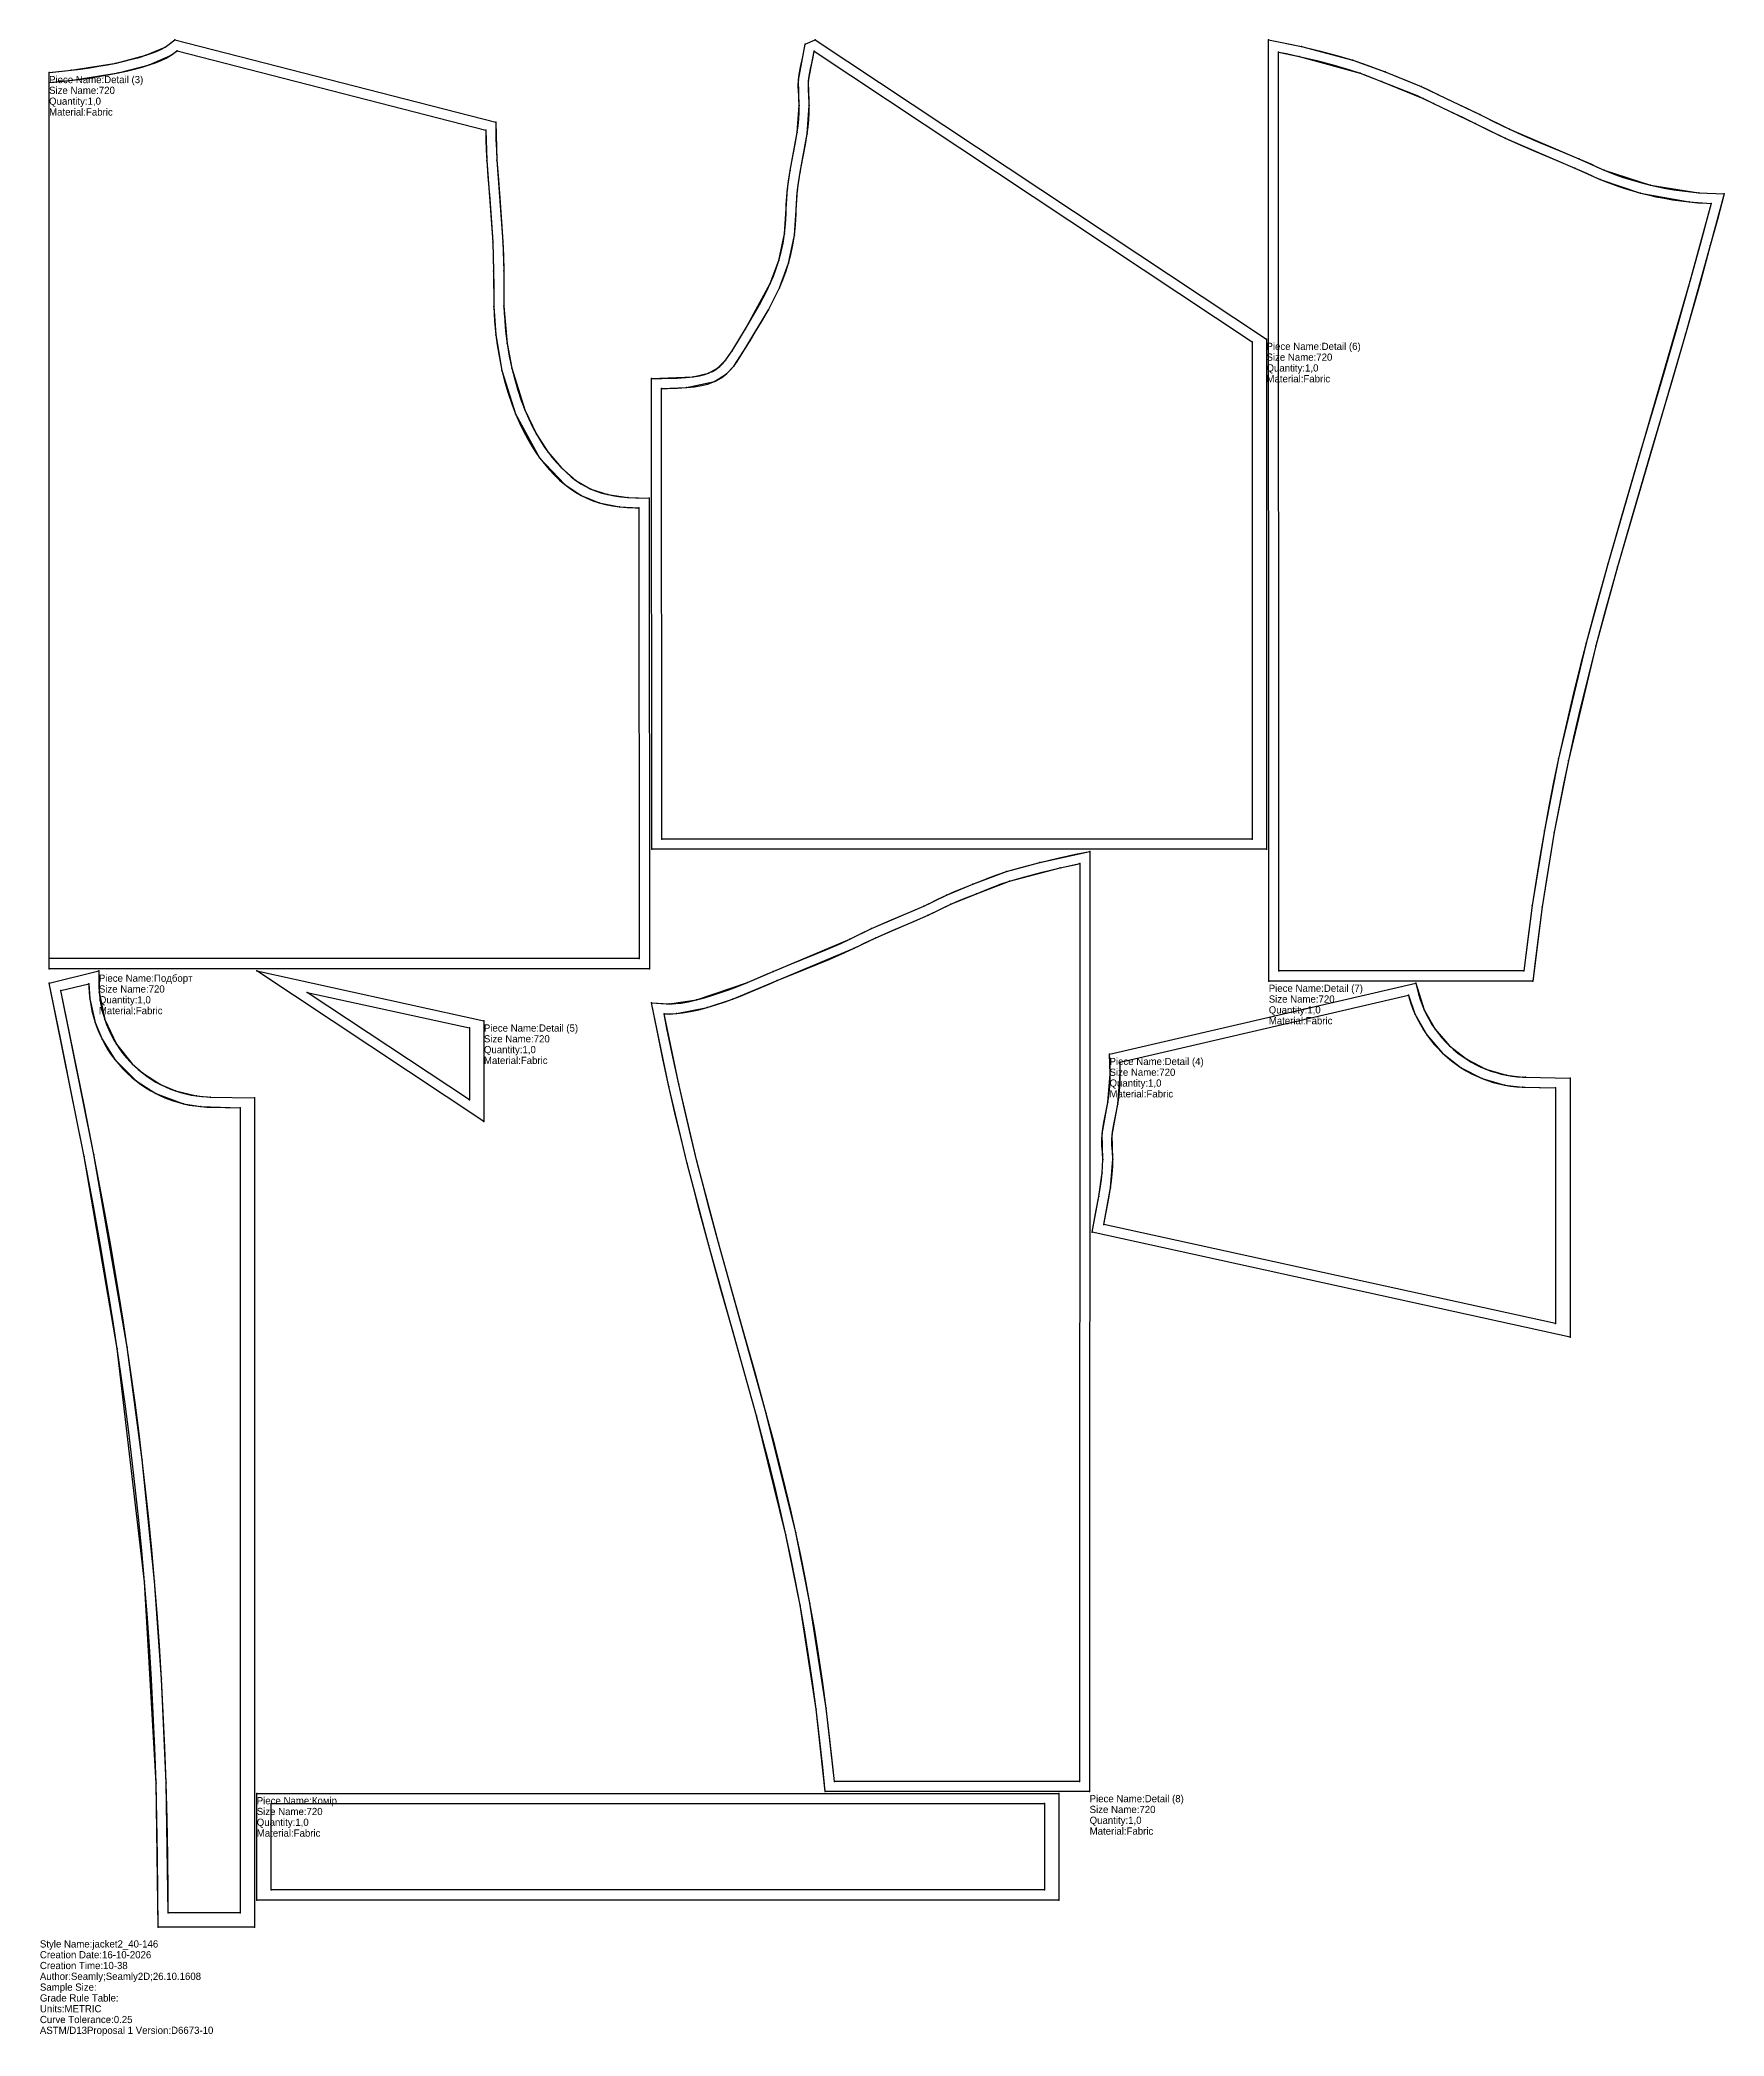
# Model space of a CAD drawing. Extents: x 0 to 1169, y -69 to 1317.
import ezdxf

# ---------------------------------------------------------------- set-up
doc = ezdxf.new("R2010")
doc.units = 0

# ---------------------------------------------------------------- blocks, each defined once
blk = doc.blocks.new('piece-201_s720_M')
at = {"layer": '1'}
blk.add_lwpolyline([(40.93, 670.72), (41.21, 655.99), (44.98, 637.11), (53.17, 619.79), (64.05, 606.19), (71.14, 599.9), (83.77, 591.81), (94.1, 587.41), (108.68, 583.91), (118.16, 583.15), (149, 582.54), (149, 6.56), (82.02, 6.56), (80.61, 106.68), (72.63, 246.36), (53.67, 408.49), (30.67, 541.84), (6.35, 662.33)], close=True, dxfattribs=at)
at = {"layer": '14'}
blk.add_lwpolyline([(34, 661.83), (34.65, 651.27), (38.33, 634.92), (43.13, 623.33), (52.09, 609.17), (66.82, 594.39), (80.58, 585.58), (99.66, 578.51), (111.79, 576.5), (139, 575.74), (139, 16.57), (89, 16.57), (87.61, 106.9), (84.41, 179.11), (79.6, 246.94), (71.07, 331.28), (60.59, 409.52), (37.54, 543.16), (14.57, 657.12)], close=True, dxfattribs=at)
at = {"layer": '2'}
for p in [(40.93, 670.72), (6.35, 662.33), (14.57, 657.12), (34, 661.83), (149, 582.54), (139, 575.74), (89, 16.57), (139, 16.57), (82.02, 6.56), (149, 6.56)]:
    blk.add_point(p, dxfattribs=at)
at = {"layer": '3'}
for p in [(41.21, 655.99), (34.65, 651.27), (38.33, 634.92), (44.98, 637.11), (43.13, 623.33), (53.17, 619.79), (52.09, 609.17), (64.05, 606.19), (71.14, 599.9), (66.82, 594.39), (80.58, 585.58), (83.77, 591.81), (94.1, 587.41), (108.68, 583.91), (118.16, 583.15), (99.66, 578.51), (111.79, 576.5), (30.67, 541.84), (37.54, 543.16), (53.67, 408.49), (60.59, 409.52), (71.07, 331.28), (72.63, 246.36), (79.6, 246.94), (84.41, 179.11), (80.61, 106.68), (87.61, 106.9)]:
    blk.add_point(p, dxfattribs=at)
at = {"layer": '84'}
blk.add_lwpolyline([(40.93, 670.72), (41.02, 659.91), (41.21, 655.99), (41.6, 652.13), (42.17, 648.31), (42.92, 644.52), (43.86, 640.79), (44.98, 637.11), (46.28, 633.5), (47.74, 629.95), (49.38, 626.48), (51.19, 623.09), (53.17, 619.79), (55.31, 616.58), (57.61, 613.47), (60.07, 610.47), (62.7, 607.56), (64.05, 606.19), (65.39, 604.87), (68.22, 602.3), (71.14, 599.9), (74.16, 597.65), (77.27, 595.55), (80.48, 593.6), (83.77, 591.81), (87.14, 590.18), (90.59, 588.71), (94.1, 587.41), (97.67, 586.28), (101.29, 585.31), (104.97, 584.52), (108.68, 583.91), (112.44, 583.47), (116.25, 583.21), (118.16, 583.15), (149, 582.54), (149, 6.56), (82.02, 6.56), (81.98, 29.87), (81.74, 56.04), (81.28, 81.63), (80.61, 106.68), (79.74, 131.2), (78.68, 155.2), (77.42, 178.71), (75.99, 201.72), (74.39, 224.27), (72.63, 246.36), (70.71, 268), (68.65, 289.23), (66.45, 310.04), (64.12, 330.46), (61.67, 350.5), (59.1, 370.18), (56.43, 389.5), (53.67, 408.49), (50.81, 427.16), (47.88, 445.53), (44.87, 463.61), (41.8, 481.42), (37.1, 507.68), (30.67, 541.84), (24.12, 575.18), (14.23, 623.98), (6.35, 662.33)], close=True, dxfattribs=at)
at = {"layer": '87'}
blk.add_lwpolyline([(34, 661.83), (34.02, 659.71), (34.23, 655.47), (34.65, 651.27), (35.27, 647.1), (36.09, 642.98), (37.12, 638.92), (38.33, 634.92), (39.74, 630.98), (41.34, 627.12), (43.13, 623.33), (45.1, 619.64), (47.25, 616.05), (49.58, 612.55), (52.09, 609.17), (54.76, 605.9), (57.61, 602.76), (59.1, 601.24), (60.58, 599.78), (63.64, 597.01), (66.82, 594.39), (70.11, 591.94), (73.5, 589.65), (76.99, 587.53), (80.58, 585.58), (84.25, 583.81), (88, 582.21), (91.82, 580.79), (95.71, 579.56), (99.66, 578.51), (103.66, 577.64), (107.7, 576.97), (111.79, 576.5), (115.91, 576.21), (117.99, 576.15), (139, 575.74), (139, 16.57), (89, 16.57), (88.98, 29.91), (88.74, 56.13), (88.28, 81.79), (87.61, 106.9), (86.74, 131.48), (85.67, 155.55), (84.41, 179.11), (82.98, 202.19), (81.37, 224.79), (79.6, 246.94), (77.68, 268.65), (75.61, 289.94), (73.41, 310.81), (71.07, 331.28), (68.61, 351.38), (66.04, 371.11), (63.37, 390.49), (60.59, 409.52), (57.73, 428.25), (54.79, 446.66), (51.77, 464.78), (48.7, 482.63), (43.98, 508.94), (37.54, 543.16), (30.99, 576.55), (21.09, 625.38), (14.57, 657.12)], close=True, dxfattribs=at)
at = {"layer": '1'}
for s, p in [('Piece Name:Подборт', (40.93, 663.22)), ('Size Name:720', (40.93, 655.72)), ('Quantity:1,0', (40.93, 648.22)), ('Material:Fabric', (40.93, 640.72))]:
    blk.add_text(s, height=5, dxfattribs=at).set_placement(p)
blk = doc.blocks.new('piece-202_s720_M')
at = {"layer": '1'}
blk.add_lwpolyline([(150.55, 99.48), (707.37, 99.48), (707.37, 25.48), (150.55, 25.48)], close=True, dxfattribs=at)
at = {"layer": '14'}
blk.add_lwpolyline([(160.55, 92.48), (697.37, 92.48), (697.37, 32.48), (160.55, 32.48)], close=True, dxfattribs=at)
at = {"layer": '2'}
for p in [(150.55, 99.48), (707.37, 99.48), (160.55, 92.48), (697.37, 92.48), (160.55, 32.48), (697.37, 32.48), (150.55, 25.48), (707.37, 25.48)]:
    blk.add_point(p, dxfattribs=at)
at = {"layer": '84'}
blk.add_lwpolyline([(150.55, 99.48), (707.37, 99.48), (707.37, 25.48), (150.55, 25.48)], close=True, dxfattribs=at)
at = {"layer": '87'}
blk.add_lwpolyline([(160.55, 92.48), (697.37, 92.48), (697.37, 32.48), (160.55, 32.48)], close=True, dxfattribs=at)
at = {"layer": '1'}
for s, p in [('Piece Name:Комір', (150.55, 91.98)), ('Size Name:720', (150.55, 84.48)), ('Quantity:1,0', (150.55, 76.98)), ('Material:Fabric', (150.55, 69.48))]:
    blk.add_text(s, height=5, dxfattribs=at).set_placement(p)
blk = doc.blocks.new('piece_Detail_s720_M')
at = {"layer": '1'}
blk.add_lwpolyline([(6.35, 1294.83), (21.8, 1296.31), (52.86, 1301.31), (73.57, 1306.67), (86.91, 1312.39), (93.63, 1317.36), (316.48, 1260.21), (317.3, 1233.95), (321.34, 1177.17), (322.02, 1156.95), (322.19, 1132.46), (324.41, 1106.52), (327.63, 1089.46), (336.76, 1060.42), (344.78, 1043.52), (352.58, 1031.3), (362.22, 1020.09), (372.19, 1011.4), (382.57, 1005.42), (394.25, 1001.6), (408.18, 999.64), (422.92, 999.15), (423.11, 672.29), (6.35, 672.29)], close=True, dxfattribs=at)
at = {"layer": '14'}
blk.add_lwpolyline([(6.35, 1287.81), (22.61, 1289.36), (54.3, 1294.46), (75.74, 1300.01), (90.63, 1306.45), (95.2, 1309.73), (309.56, 1254.76), (310.31, 1233.51), (314.35, 1176.83), (315.03, 1156.82), (315.2, 1132.27), (316.58, 1112.53), (320.81, 1087.88), (330.28, 1057.78), (346.96, 1027.12), (364.42, 1008.55), (375.73, 1000.96), (388.19, 995.93), (402.42, 993.14), (415.93, 992.3), (416.11, 679.29), (6.35, 679.29)], close=True, dxfattribs=at)
at = {"layer": '2'}
for p in [(93.63, 1317.36), (95.2, 1309.73), (6.35, 1294.83), (6.35, 1287.81), (309.56, 1254.76), (316.48, 1260.21), (422.92, 999.15), (415.93, 992.3), (6.35, 679.29), (6.35, 672.29), (416.11, 679.29), (423.11, 672.29)]:
    blk.add_point(p, dxfattribs=at)
at = {"layer": '3'}
for p in [(73.57, 1306.67), (86.91, 1312.39), (90.63, 1306.45), (21.8, 1296.31), (22.61, 1289.36), (52.86, 1301.31), (54.3, 1294.46), (75.74, 1300.01), (317.3, 1233.95), (310.31, 1233.51), (314.35, 1176.83), (321.34, 1177.17), (315.03, 1156.82), (322.02, 1156.95), (315.2, 1132.27), (322.19, 1132.46), (316.58, 1112.53), (324.41, 1106.52), (320.81, 1087.88), (327.63, 1089.46), (330.28, 1057.78), (336.76, 1060.42), (344.78, 1043.52), (346.96, 1027.12), (352.58, 1031.3), (362.22, 1020.09), (364.42, 1008.55), (372.19, 1011.4), (375.73, 1000.96), (382.57, 1005.42), (394.25, 1001.6), (408.18, 999.64), (388.19, 995.93), (402.42, 993.14)]:
    blk.add_point(p, dxfattribs=at)
at = {"layer": '84'}
blk.add_lwpolyline([(6.35, 1294.83), (8.98, 1295.03), (15.37, 1295.61), (21.8, 1296.31), (28.21, 1297.12), (34.57, 1298.03), (40.83, 1299.04), (46.94, 1300.13), (52.86, 1301.31), (58.53, 1302.56), (63.91, 1303.88), (68.94, 1305.25), (73.57, 1306.67), (77.75, 1308.12), (81.41, 1309.57), (84.47, 1311), (86.91, 1312.39), (87.82, 1313.01), (90.72, 1315.11), (93.63, 1317.36), (316.48, 1260.21), (316.65, 1248.3), (316.91, 1241.13), (317.3, 1233.95), (318.06, 1222.96), (319.3, 1207.58), (320.55, 1190.91), (321.34, 1177.17), (321.75, 1167.37), (322.02, 1156.95), (322.14, 1145.87), (322.12, 1140.03), (322.11, 1137.48), (322.19, 1132.46), (322.38, 1127.54), (322.67, 1122.71), (323.06, 1117.97), (323.54, 1113.33), (324.41, 1106.52), (325.87, 1097.79), (327.63, 1089.46), (329.63, 1081.55), (331.85, 1074.05), (334.24, 1067.01), (336.76, 1060.42), (339.39, 1054.29), (342.07, 1048.66), (344.78, 1043.52), (347.45, 1038.91), (350.06, 1034.84), (352.58, 1031.3), (353.75, 1029.79), (355.45, 1027.68), (358.87, 1023.69), (362.22, 1020.09), (365.55, 1016.86), (368.86, 1013.97), (372.19, 1011.4), (375.57, 1009.14), (379.01, 1007.15), (382.57, 1005.42), (386.27, 1003.92), (390.15, 1002.65), (394.25, 1001.6), (398.6, 1000.75), (403.24, 1000.09), (408.18, 999.64), (413.47, 999.36), (422.92, 999.15), (423.11, 672.29), (6.35, 672.29)], close=True, dxfattribs=at)
at = {"layer": '87'}
blk.add_lwpolyline([(6.35, 1287.81), (9.57, 1288.05), (16.07, 1288.65), (22.61, 1289.36), (29.14, 1290.18), (35.62, 1291.11), (42, 1292.14), (48.24, 1293.25), (54.3, 1294.46), (60.12, 1295.74), (65.66, 1297.1), (70.88, 1298.53), (75.74, 1300.01), (80.19, 1301.55), (84.18, 1303.14), (87.68, 1304.78), (90.63, 1306.45), (91.86, 1307.3), (94.91, 1309.5), (95.2, 1309.73), (309.56, 1254.76), (309.65, 1248.13), (309.91, 1240.82), (310.31, 1233.51), (311.08, 1222.44), (312.32, 1207.04), (313.57, 1190.45), (314.35, 1176.83), (314.75, 1167.13), (315.03, 1156.82), (315.14, 1145.85), (315.12, 1140.06), (315.11, 1137.44), (315.2, 1132.27), (315.39, 1127.2), (315.68, 1122.22), (316.08, 1117.32), (316.58, 1112.53), (317.48, 1105.5), (318.99, 1096.49), (320.81, 1087.88), (322.88, 1079.69), (325.17, 1071.94), (327.65, 1064.63), (330.28, 1057.78), (333.01, 1051.41), (335.81, 1045.52), (338.65, 1040.14), (341.48, 1035.26), (344.26, 1030.92), (346.96, 1027.12), (348.26, 1025.45), (350.07, 1023.2), (353.65, 1019.02), (357.22, 1015.19), (360.8, 1011.71), (364.42, 1008.55), (368.1, 1005.72), (371.86, 1003.19), (375.73, 1000.96), (379.72, 999.02), (383.87, 997.34), (388.19, 995.93), (392.7, 994.77), (397.44, 993.84), (402.42, 993.14), (407.67, 992.65), (413.21, 992.37), (415.93, 992.3), (416.11, 679.29), (6.35, 679.29)], close=True, dxfattribs=at)
at = {"layer": '1'}
for s, p in [('Piece Name:Detail (3)', (6.35, 1287.33)), ('Size Name:720', (6.35, 1279.83)), ('Quantity:1,0', (6.35, 1272.33)), ('Material:Fabric', (6.35, 1264.83))]:
    blk.add_text(s, height=5, dxfattribs=at).set_placement(p)
blk = doc.blocks.new('piece_Detail_s720-204_M')
at = {"layer": '1'}
blk.add_lwpolyline([(742.61, 612.9), (955.17, 662.25), (961.06, 643.77), (968.62, 630.4), (978.7, 618.69), (990.59, 609.36), (1003.9, 602.53), (1018.28, 598.34), (1029.56, 597.03), (1031.47, 596.97), (1062.32, 596.35), (1062.32, 416.5), (730.51, 489.3), (735.26, 514.16), (737.54, 530.51), (737.9, 539.87), (737.45, 557.54), (741.48, 579.36), (743.1, 599.16)], close=True, dxfattribs=at)
at = {"layer": '14'}
blk.add_lwpolyline([(749.9, 607.41), (950.12, 653.89), (954.66, 640.93), (962.89, 626.37), (973.89, 613.6), (986.81, 603.47), (1001.31, 596.03), (1016.97, 591.46), (1029.23, 590.03), (1052.32, 589.56), (1052.32, 425.87), (738.66, 494.68), (743.35, 520.16), (744.9, 539.96), (744.42, 556.93), (748.38, 578.18), (750.11, 599.15)], close=True, dxfattribs=at)
at = {"layer": '2'}
for p in [(950.12, 653.89), (955.17, 662.25), (742.61, 612.9), (749.9, 607.41), (1062.32, 596.35), (1052.32, 589.56), (730.51, 489.3), (738.66, 494.68), (1052.32, 425.87), (1062.32, 416.5)]:
    blk.add_point(p, dxfattribs=at)
at = {"layer": '3'}
for p in [(954.66, 640.93), (961.06, 643.77), (962.89, 626.37), (968.62, 630.4), (973.89, 613.6), (978.7, 618.69), (743.1, 599.16), (750.11, 599.15), (986.81, 603.47), (990.59, 609.36), (1003.9, 602.53), (1018.28, 598.34), (1029.56, 597.03), (1031.47, 596.97), (1001.31, 596.03), (1016.97, 591.46), (1029.23, 590.03), (741.48, 579.36), (748.38, 578.18), (737.45, 557.54), (744.42, 556.93), (737.54, 530.51), (737.9, 539.87), (744.9, 539.96), (735.26, 514.16), (743.35, 520.16)]:
    blk.add_point(p, dxfattribs=at)
at = {"layer": '84'}
blk.add_lwpolyline([(742.61, 612.9), (955.17, 662.25), (957.16, 654.65), (958.29, 650.93), (959.59, 647.32), (961.06, 643.77), (962.7, 640.3), (964.51, 636.91), (966.48, 633.61), (968.62, 630.4), (970.92, 627.29), (973.38, 624.29), (976.02, 621.38), (977.37, 620.01), (978.7, 618.69), (981.53, 616.12), (984.45, 613.72), (987.47, 611.47), (990.59, 609.36), (993.79, 607.42), (997.08, 605.63), (1000.46, 604), (1003.9, 602.53), (1007.41, 601.23), (1010.98, 600.1), (1014.61, 599.13), (1018.28, 598.34), (1022, 597.73), (1025.75, 597.29), (1029.56, 597.03), (1031.47, 596.97), (1062.32, 596.35), (1062.32, 416.5), (730.51, 489.3), (733.42, 504.62), (735.26, 514.16), (736.43, 521.21), (737.07, 525.85), (737.54, 530.51), (737.83, 535.17), (737.9, 539.87), (737.71, 544.66), (737.5, 547.12), (737.31, 549.34), (737.23, 553.55), (737.45, 557.54), (737.9, 561.34), (738.86, 566.63), (740.39, 573.64), (741.48, 579.36), (742.11, 583.5), (742.62, 588.12), (742.97, 593.3), (743.1, 599.16), (742.98, 605.82)], close=True, dxfattribs=at)
at = {"layer": '87'}
blk.add_lwpolyline([(749.9, 607.41), (950.12, 653.89), (950.43, 652.74), (951.65, 648.73), (953.06, 644.8), (954.66, 640.93), (956.44, 637.15), (958.41, 633.46), (960.56, 629.86), (962.89, 626.37), (965.4, 622.99), (968.08, 619.72), (970.92, 616.57), (972.42, 615.06), (973.89, 613.6), (976.95, 610.83), (980.13, 608.21), (983.42, 605.76), (986.81, 603.47), (990.31, 601.35), (993.89, 599.4), (997.56, 597.62), (1001.31, 596.03), (1005.13, 594.61), (1009.02, 593.38), (1012.97, 592.33), (1016.97, 591.46), (1021.02, 590.79), (1025.1, 590.31), (1029.23, 590.03), (1031.3, 589.97), (1052.32, 589.56), (1052.32, 425.87), (738.66, 494.68), (740.3, 503.3), (742.15, 512.92), (743.35, 520.16), (744.02, 525.02), (744.52, 529.93), (744.83, 534.91), (744.9, 539.96), (744.7, 545.09), (744.47, 547.71), (744.31, 549.7), (744.23, 553.43), (744.42, 556.93), (744.83, 560.3), (745.73, 565.27), (747.24, 572.24), (748.38, 578.18), (749.05, 582.59), (749.6, 587.5), (749.96, 592.99), (750.11, 599.15), (749.97, 606.07)], close=True, dxfattribs=at)
at = {"layer": '1'}
for s, p in [('Piece Name:Detail (4)', (742.61, 605.4)), ('Size Name:720', (742.61, 597.9)), ('Quantity:1,0', (742.61, 590.4)), ('Material:Fabric', (742.61, 582.9))]:
    blk.add_text(s, height=5, dxfattribs=at).set_placement(p)
blk = doc.blocks.new('piece_Detail_s720-205_M')
at = {"layer": '1'}
blk.add_lwpolyline([(308.26, 636.12), (308.26, 566.11), (150.55, 670.72)], close=True, dxfattribs=at)
at = {"layer": '14'}
blk.add_lwpolyline([(298.26, 631.15), (298.26, 581.14), (185.62, 655.86)], close=True, dxfattribs=at)
at = {"layer": '2'}
for p in [(150.55, 670.72), (185.62, 655.86), (298.26, 631.15), (308.26, 636.12), (298.26, 581.14), (308.26, 566.11)]:
    blk.add_point(p, dxfattribs=at)
at = {"layer": '84'}
blk.add_lwpolyline([(308.26, 636.12), (308.26, 566.11), (150.55, 670.72)], close=True, dxfattribs=at)
at = {"layer": '87'}
blk.add_lwpolyline([(298.26, 631.15), (298.26, 581.14), (185.62, 655.86)], close=True, dxfattribs=at)
at = {"layer": '1'}
for s, p in [('Size Name:720', (308.26, 621.12)), ('Piece Name:Detail (5)', (308.26, 628.62)), ('Quantity:1,0', (308.26, 613.62)), ('Material:Fabric', (308.26, 606.12))]:
    blk.add_text(s, height=5, dxfattribs=at).set_placement(p)
blk = doc.blocks.new('piece_Detail_s720-206_M')
at = {"layer": '1'}
blk.add_lwpolyline([(851.6, 1109.55), (851.6, 755.3), (424.85, 755.3), (424.66, 1082.32), (453.54, 1083.42), (464.11, 1085.92), (470.38, 1089.33), (476.17, 1095.2), (480.55, 1101.48), (489.86, 1116.79), (507.1, 1148.09), (513.07, 1164.24), (516.98, 1182.63), (518.97, 1213.93), (520.85, 1226.75), (525.72, 1253.12), (527.18, 1271.79), (526.74, 1289.46), (531.39, 1314.46), (538.3, 1317.36)], close=True, dxfattribs=at)
at = {"layer": '14'}
blk.add_lwpolyline([(841.61, 1107.78), (841.61, 762.3), (431.84, 762.3), (431.66, 1075.32), (448.98, 1075.89), (468.36, 1080.1), (476.68, 1085.45), (481.67, 1090.86), (490.21, 1103.79), (505.75, 1129.91), (513.5, 1145.25), (519.79, 1162.27), (523.92, 1181.7), (525.93, 1213.16), (527.75, 1225.54), (532.64, 1252.07), (534.19, 1271.87), (533.71, 1288.85), (537.56, 1309.46)], close=True, dxfattribs=at)
at = {"layer": '2'}
for p in [(538.3, 1317.36), (531.39, 1314.46), (537.56, 1309.46), (851.6, 1109.55), (841.61, 1107.78), (424.66, 1082.32), (431.66, 1075.32), (424.85, 755.3), (431.84, 762.3), (841.61, 762.3), (851.6, 755.3)]:
    blk.add_point(p, dxfattribs=at)
at = {"layer": '3'}
for p in [(526.74, 1289.46), (533.71, 1288.85), (527.18, 1271.79), (534.19, 1271.87), (525.72, 1253.12), (532.64, 1252.07), (520.85, 1226.75), (527.75, 1225.54), (518.97, 1213.93), (525.93, 1213.16), (516.98, 1182.63), (523.92, 1181.7), (513.07, 1164.24), (519.79, 1162.27), (507.1, 1148.09), (513.5, 1145.25), (505.75, 1129.91), (489.86, 1116.79), (480.55, 1101.48), (490.21, 1103.79), (453.54, 1083.42), (464.11, 1085.92), (470.38, 1089.33), (476.17, 1095.2), (476.68, 1085.45), (481.67, 1090.86), (448.98, 1075.89), (468.36, 1080.1)]:
    blk.add_point(p, dxfattribs=at)
at = {"layer": '84'}
blk.add_lwpolyline([(851.6, 1109.55), (851.6, 755.3), (424.85, 755.3), (424.66, 1082.32), (431.83, 1082.32), (435.62, 1082.33), (442.44, 1082.51), (448.39, 1082.87), (453.54, 1083.42), (457.94, 1084.17), (461.71, 1085.1), (464.11, 1085.92), (465.53, 1086.5), (466.87, 1087.14), (468.11, 1087.82), (469.29, 1088.56), (470.38, 1089.33), (471.99, 1090.65), (474.09, 1092.74), (476.17, 1095.2), (478.31, 1098.11), (480.55, 1101.48), (484.23, 1107.43), (487.01, 1112.07), (489.86, 1116.79), (495.54, 1126.19), (499.64, 1133.33), (502.25, 1138.13), (504.75, 1143.05), (507.1, 1148.09), (509.28, 1153.28), (511.28, 1158.65), (513.07, 1164.24), (514.64, 1170.08), (515.95, 1176.2), (516.98, 1182.63), (517.7, 1189.41), (518.1, 1196.6), (518.15, 1200.38), (518.19, 1203.15), (518.47, 1208.59), (518.97, 1213.93), (519.64, 1219.16), (520.85, 1226.75), (522.71, 1236.54), (524.55, 1246.07), (525.72, 1253.12), (526.35, 1257.77), (526.83, 1262.42), (527.12, 1267.09), (527.18, 1271.79), (527, 1276.58), (526.79, 1279.03), (526.6, 1281.26), (526.52, 1285.47), (526.74, 1289.46), (527.19, 1293.25), (528.15, 1298.55), (529.68, 1305.56), (531.39, 1314.46), (538.3, 1317.36)], close=True, dxfattribs=at)
at = {"layer": '87'}
blk.add_lwpolyline([(841.61, 1107.78), (841.61, 762.3), (431.84, 762.3), (431.66, 1075.32), (431.84, 1075.32), (435.72, 1075.33), (442.74, 1075.51), (448.98, 1075.89), (454.5, 1076.49), (459.37, 1077.31), (463.68, 1078.38), (466.57, 1079.37), (468.36, 1080.1), (470.06, 1080.9), (471.66, 1081.78), (473.18, 1082.74), (474.63, 1083.77), (476.68, 1085.45), (479.24, 1087.98), (481.67, 1090.86), (484.05, 1094.1), (486.45, 1097.7), (490.21, 1103.79), (493.01, 1108.46), (495.86, 1113.17), (501.57, 1122.64), (505.75, 1129.91), (508.45, 1134.88), (511.04, 1139.98), (513.5, 1145.25), (515.79, 1150.7), (517.9, 1156.36), (519.79, 1162.27), (521.45, 1168.44), (522.83, 1174.91), (523.92, 1181.7), (524.68, 1188.84), (525.1, 1196.36), (525.16, 1200.28), (525.19, 1202.92), (525.46, 1208.09), (525.93, 1213.16), (526.57, 1218.16), (527.75, 1225.54), (529.58, 1235.22), (531.44, 1244.84), (532.64, 1252.07), (533.31, 1256.94), (533.81, 1261.85), (534.11, 1266.83), (534.19, 1271.87), (533.99, 1277.01), (533.76, 1279.63), (533.6, 1281.62), (533.52, 1285.35), (533.71, 1288.85), (534.12, 1292.21), (535.01, 1297.18), (536.53, 1304.16), (537.56, 1309.46)], close=True, dxfattribs=at)
at = {"layer": '1'}
for s, p in [('Size Name:720', (851.6, 1094.55)), ('Piece Name:Detail (6)', (851.6, 1102.05)), ('Quantity:1,0', (851.6, 1087.05)), ('Material:Fabric', (851.6, 1079.55))]:
    blk.add_text(s, height=5, dxfattribs=at).set_placement(p)
blk = doc.blocks.new('piece_Detail_s720-207_M')
at = {"layer": '1'}
blk.add_lwpolyline([(853.17, 663.72), (853.02, 1317.36), (875.89, 1312.77), (911.6, 1303.22), (934.04, 1295.09), (958.94, 1285.07), (970.61, 1279.5), (999.7, 1265.61), (1020.36, 1255.36), (1068.5, 1234.84), (1086.06, 1226.89), (1118.14, 1216.52), (1151.7, 1211.25), (1169.28, 1210.48), (1159.73, 1174.48), (1142.54, 1113.02), (1095.27, 951.34), (1080.31, 896.52), (1061.25, 816.81), (1051.43, 767.12), (1043.05, 715.28), (1036.6, 663.72)], close=True, dxfattribs=at)
at = {"layer": '14'}
blk.add_lwpolyline([(860.17, 670.72), (860.02, 1308.89), (874.34, 1305.95), (916.72, 1294.17), (931.49, 1288.58), (960.29, 1276.79), (967.54, 1273.21), (996.58, 1259.34), (1017.39, 1249.02), (1065.74, 1228.4), (1083.31, 1220.45), (1111.19, 1211.04), (1145.16, 1204.82), (1160.29, 1203.79), (1145.62, 1149.56), (1088.53, 953.24), (1073.54, 898.29), (1054.4, 818.28), (1044.54, 768.37), (1036.12, 716.27), (1030.35, 670.72)], close=True, dxfattribs=at)
at = {"layer": '2'}
for p in [(853.02, 1317.36), (860.02, 1308.89), (1169.28, 1210.48), (1160.29, 1203.79), (860.17, 670.72), (1030.35, 670.72), (853.17, 663.72), (1036.6, 663.72)]:
    blk.add_point(p, dxfattribs=at)
at = {"layer": '3'}
for p in [(874.34, 1305.95), (875.89, 1312.77), (911.6, 1303.22), (916.72, 1294.17), (934.04, 1295.09), (931.49, 1288.58), (958.94, 1285.07), (960.29, 1276.79), (970.61, 1279.5), (967.54, 1273.21), (999.7, 1265.61), (996.58, 1259.34), (1017.39, 1249.02), (1020.36, 1255.36), (1068.5, 1234.84), (1065.74, 1228.4), (1083.31, 1220.45), (1086.06, 1226.89), (1111.19, 1211.04), (1118.14, 1216.52), (1151.7, 1211.25), (1145.16, 1204.82), (1159.73, 1174.48), (1145.62, 1149.56), (1142.54, 1113.02), (1088.53, 953.24), (1095.27, 951.34), (1073.54, 898.29), (1080.31, 896.52), (1054.4, 818.28), (1061.25, 816.81), (1044.54, 768.37), (1051.43, 767.12), (1036.12, 716.27), (1043.05, 715.28)]:
    blk.add_point(p, dxfattribs=at)
at = {"layer": '84'}
blk.add_lwpolyline([(853.17, 663.72), (853.02, 1317.36), (866.91, 1314.69), (875.89, 1312.77), (888.24, 1309.8), (900.36, 1306.55), (911.6, 1303.22), (918.99, 1300.79), (923.35, 1299.24), (925.28, 1298.49), (934.04, 1295.09), (951.22, 1288.31), (958.94, 1285.07), (963.26, 1283.13), (965.01, 1282.28), (970.61, 1279.5), (981.25, 1274.4), (991.04, 1269.78), (999.7, 1265.61), (1003.42, 1263.72), (1009.23, 1260.73), (1020.36, 1255.36), (1030.95, 1250.56), (1041.05, 1246.23), (1055.37, 1240.31), (1068.5, 1234.84), (1076.76, 1231.19), (1080.7, 1229.33), (1082.42, 1228.51), (1086.06, 1226.89), (1089.97, 1225.28), (1094.13, 1223.69), (1098.53, 1222.14), (1103.15, 1220.63), (1107.96, 1219.18), (1112.97, 1217.81), (1118.14, 1216.52), (1123.46, 1215.33), (1128.91, 1214.25), (1134.48, 1213.29), (1140.14, 1212.46), (1145.89, 1211.78), (1151.7, 1211.25), (1157.58, 1210.89), (1169.28, 1210.48), (1164.62, 1192.74), (1159.73, 1174.48), (1152.36, 1147.68), (1142.54, 1113.02), (1132.77, 1079.38), (1118.29, 1030.36), (1104.29, 982.73), (1095.27, 951.34), (1086.57, 920.04), (1080.31, 896.52), (1076.26, 880.78), (1072.32, 864.96), (1068.5, 849.04), (1064.81, 833), (1061.25, 816.81), (1057.83, 800.45), (1054.55, 783.89), (1051.43, 767.12), (1048.46, 750.11), (1045.67, 732.84), (1043.05, 715.28), (1040.61, 697.41), (1038.35, 679.19), (1036.6, 663.72)], close=True, dxfattribs=at)
at = {"layer": '87'}
blk.add_lwpolyline([(860.17, 670.72), (860.02, 1308.89), (865.52, 1307.83), (874.34, 1305.95), (886.51, 1303.01), (898.47, 1299.81), (909.51, 1296.54), (916.72, 1294.17), (920.92, 1292.67), (922.76, 1291.96), (931.49, 1288.58), (948.58, 1281.82), (956.15, 1278.65), (960.29, 1276.79), (961.92, 1276), (967.54, 1273.21), (978.24, 1268.08), (988.03, 1263.46), (996.58, 1259.34), (1000.23, 1257.48), (1006.1, 1254.47), (1017.39, 1249.02), (1028.13, 1244.16), (1038.33, 1239.78), (1052.69, 1233.84), (1065.74, 1228.4), (1073.85, 1224.82), (1077.7, 1223), (1079.49, 1222.15), (1083.31, 1220.45), (1087.39, 1218.77), (1091.72, 1217.12), (1096.28, 1215.51), (1101.05, 1213.95), (1106.03, 1212.46), (1111.19, 1211.04), (1116.53, 1209.71), (1122.01, 1208.48), (1127.63, 1207.37), (1133.37, 1206.38), (1139.22, 1205.52), (1145.16, 1204.82), (1151.17, 1204.27), (1157.24, 1203.9), (1160.29, 1203.79), (1157.86, 1194.54), (1152.97, 1176.31), (1145.62, 1149.56), (1135.81, 1114.95), (1126.05, 1081.35), (1111.58, 1032.34), (1097.57, 984.69), (1088.53, 953.24), (1079.81, 921.88), (1073.54, 898.29), (1069.47, 882.5), (1065.52, 866.62), (1061.69, 850.65), (1057.98, 834.54), (1054.4, 818.28), (1050.96, 801.85), (1047.68, 785.21), (1044.54, 768.37), (1041.56, 751.27), (1038.75, 733.91), (1036.12, 716.27), (1033.66, 698.31), (1031.4, 680.02), (1030.35, 670.72)], close=True, dxfattribs=at)
at = {"layer": '1'}
for s, p in [('Size Name:720', (853.17, 648.72)), ('Piece Name:Detail (7)', (853.17, 656.22)), ('Quantity:1,0', (853.17, 641.22)), ('Material:Fabric', (853.17, 633.72))]:
    blk.add_text(s, height=5, dxfattribs=at).set_placement(p)
blk = doc.blocks.new('piece_Detail_s720-208_M')
at = {"layer": '1'}
blk.add_lwpolyline([(728.8, 100.89), (545.29, 100.89), (538.95, 157.95), (527.75, 230.3), (517.95, 279.17), (497.54, 361.66), (464.35, 480.07), (449.39, 537.02), (436.72, 590.58), (424.66, 648.56), (436.89, 647.83), (455.82, 650.62), (491.37, 662.83), (509.03, 670.45), (562.4, 692.84), (577.46, 700.14), (613.75, 715.85), (629.49, 723.41), (647.69, 730.91), (671.09, 739.72), (694.13, 746.06), (729.05, 753.8)], close=True, dxfattribs=at)
at = {"layer": '14'}
blk.add_lwpolyline([(721.8, 107.89), (551.62, 107.89), (545.89, 158.84), (534.64, 231.55), (524.78, 280.67), (504.29, 363.49), (471.1, 481.92), (456.18, 538.72), (443.56, 592.1), (433.31, 640.96), (442.05, 641.09), (463.37, 645.39), (480.81, 651.17), (511.75, 664), (565.43, 686.53), (580.38, 693.77), (616.61, 709.46), (632.39, 717.04), (650.24, 724.39), (673.15, 733.03), (708.34, 742.29), (722.04, 745.27)], close=True, dxfattribs=at)
at = {"layer": '2'}
for p in [(729.05, 753.8), (722.04, 745.27), (424.66, 648.56), (433.31, 640.96), (545.29, 100.89), (551.62, 107.89), (721.8, 107.89), (728.8, 100.89)]:
    blk.add_point(p, dxfattribs=at)
at = {"layer": '3'}
for p in [(671.09, 739.72), (694.13, 746.06), (708.34, 742.29), (629.49, 723.41), (647.69, 730.91), (650.24, 724.39), (673.15, 733.03), (613.75, 715.85), (616.61, 709.46), (632.39, 717.04), (577.46, 700.14), (580.38, 693.77), (562.4, 692.84), (565.43, 686.53), (509.03, 670.45), (491.37, 662.83), (511.75, 664), (436.89, 647.83), (442.05, 641.09), (455.82, 650.62), (463.37, 645.39), (480.81, 651.17), (436.72, 590.58), (443.56, 592.1), (449.39, 537.02), (456.18, 538.72), (464.35, 480.07), (471.1, 481.92), (497.54, 361.66), (504.29, 363.49), (517.95, 279.17), (524.78, 280.67), (527.75, 230.3), (534.64, 231.55), (538.95, 157.95), (545.89, 158.84)]:
    blk.add_point(p, dxfattribs=at)
at = {"layer": '84'}
blk.add_lwpolyline([(728.8, 100.89), (545.29, 100.89), (543.61, 117.77), (541.36, 138.23), (538.95, 157.95), (536.37, 176.96), (533.64, 195.32), (530.77, 213.08), (527.75, 230.3), (524.61, 247.02), (521.33, 263.29), (517.95, 279.17), (514.45, 294.7), (510.84, 309.93), (507.15, 324.92), (503.36, 339.71), (497.54, 361.66), (489.52, 390.69), (481.27, 419.83), (472.86, 449.5), (464.35, 480.07), (457.93, 503.89), (453.66, 520.23), (449.39, 537.02), (445.14, 554.31), (440.91, 572.15), (436.72, 590.58), (432.57, 609.65), (428.47, 629.41), (424.66, 648.56), (434.79, 647.88), (436.89, 647.83), (439.09, 647.89), (441.4, 648.06), (445.1, 648.48), (450.34, 649.39), (455.82, 650.62), (461.45, 652.12), (467.15, 653.85), (472.82, 655.74), (478.39, 657.73), (483.76, 659.78), (491.37, 662.83), (504.07, 668.29), (509.03, 670.45), (521.89, 675.72), (545.27, 685.23), (556.08, 689.91), (562.4, 692.84), (565.15, 694.2), (569.24, 696.25), (577.46, 700.14), (589.54, 705.51), (604.35, 711.78), (613.75, 715.85), (618.98, 718.27), (621.18, 719.39), (623.94, 720.79), (629.49, 723.41), (634.97, 725.81), (640.27, 727.99), (647.69, 730.91), (656.04, 734.16), (659.28, 735.54), (660.77, 736.17), (664.44, 737.54), (671.09, 739.72), (681.94, 742.86), (694.13, 746.06), (706.77, 749.11), (718.91, 751.79), (729.05, 753.8)], close=True, dxfattribs=at)
at = {"layer": '87'}
blk.add_lwpolyline([(721.8, 107.89), (551.62, 107.89), (550.57, 118.5), (548.31, 139.04), (545.89, 158.84), (543.3, 177.94), (540.56, 196.39), (537.67, 214.25), (534.64, 231.55), (531.48, 248.36), (528.19, 264.71), (524.78, 280.67), (521.27, 296.27), (517.65, 311.57), (513.93, 326.63), (510.13, 341.48), (504.29, 363.49), (496.26, 392.57), (488.01, 421.74), (479.6, 451.39), (471.1, 481.92), (464.7, 505.68), (460.44, 521.98), (456.18, 538.72), (451.95, 555.96), (447.73, 573.73), (443.56, 592.1), (439.42, 611.11), (435.33, 630.8), (433.31, 640.96), (434.48, 640.88), (436.91, 640.83), (439.44, 640.9), (442.05, 641.09), (446.09, 641.55), (451.71, 642.52), (457.49, 643.82), (463.37, 645.39), (469.27, 647.18), (475.1, 649.12), (480.81, 651.17), (486.31, 653.26), (494.05, 656.37), (506.85, 661.87), (511.75, 664), (524.53, 669.24), (547.98, 678.78), (558.94, 683.52), (565.43, 686.53), (568.27, 687.94), (572.3, 689.95), (580.38, 693.77), (592.33, 699.09), (607.1, 705.35), (616.61, 709.46), (622.03, 711.97), (624.35, 713.14), (627.02, 714.5), (632.39, 717.04), (637.7, 719.37), (642.88, 721.5), (650.24, 724.39), (658.69, 727.68), (662.03, 729.1), (663.36, 729.67), (666.75, 730.93), (673.15, 733.03), (683.8, 736.11), (695.84, 739.27), (708.34, 742.29), (720.34, 744.94), (722.04, 745.27)], close=True, dxfattribs=at)
at = {"layer": '1'}
for s, p in [('Piece Name:Detail (8)', (728.8, 93.39)), ('Size Name:720', (728.8, 85.89)), ('Quantity:1,0', (728.8, 78.39)), ('Material:Fabric', (728.8, 70.89))]:
    blk.add_text(s, height=5, dxfattribs=at).set_placement(p)

msp = doc.modelspace()

# ---------------------------------------------------------------- block references
at = {"layer": '1'}
for name in ['piece_Detail_s720_M', 'piece_Detail_s720-206_M', 'piece_Detail_s720-207_M', 'piece_Detail_s720-208_M', 'piece-201_s720_M', 'piece_Detail_s720-205_M', 'piece_Detail_s720-204_M', 'piece-202_s720_M']:
    msp.add_blockref(name, (0, 0), dxfattribs=at)

# ---------------------------------------------------------------- texts
for s, p in [('Style Name:jacket2_40-146', (0, -7.5)), ('Creation Date:16-10-2026', (0, -15)), ('Author:Seamly;Seamly2D;26.10.1608', (0, -30)), ('Creation Time:10-38', (0, -22.5)), ('Sample Size:', (0, -37.5)), ('Grade Rule Table:', (0, -45)), ('Curve Tolerance:0.25', (0, -60)), ('Units:METRIC', (0, -52.5)), ('ASTM/D13Proposal 1 Version:D6673-10', (0, -67.5))]:
    msp.add_text(s, height=5, dxfattribs=at).set_placement(p)

doc.saveas('drawing.dxf')
